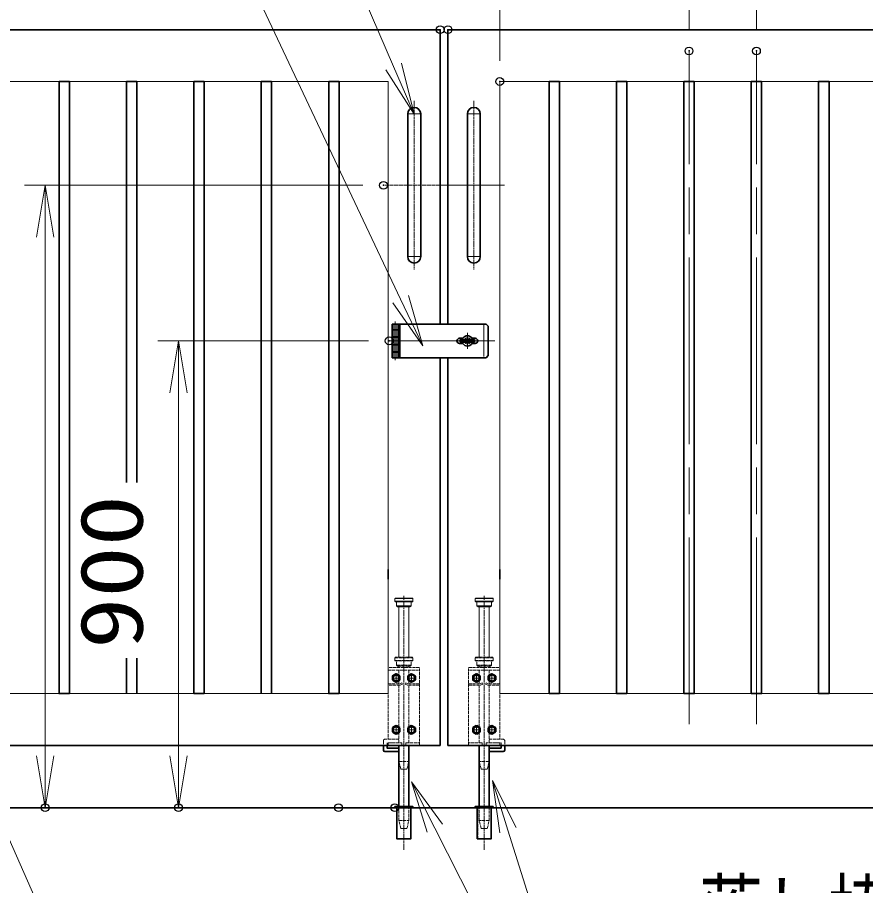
# Model space of a CAD drawing. Units: millimetres at full size. Extents: x -11880 to 11880, y -8400 to 8400.
# Drawn here: x 915 to 2551, y -980 to 694 of the extents above; entities that cross this region are included whole.
import ezdxf
from ezdxf.enums import TextEntityAlignment as Align

# ---------------------------------------------------------------- set-up
doc = ezdxf.new("R2010")
doc.units = ezdxf.units.MM
doc.header["$LTSCALE"] = 30
doc.header["$PDMODE"] = 32
doc.header["$PDSIZE"] = 15
for name, pattern in [('DASHED', [7.5, 6, -1.5]), ('USER1', [18, 12, -1.5, 3, -1.5]), ('USER2', [9, 6, -0.75, 1.5, -0.75]), ('USER3', [1.125, 0.75, -0.125, 0.125, -0.125])]:
    doc.linetypes.add(name, pattern=pattern)
for name, color, linetype, lineweight in [('0-1_外形線', 7, 'Continuous', 35), ('0-2_軸線', 200, 'USER1', 15), ('0-3_細線', 2, 'Continuous', 35), ('0-4_寸法線', 4, 'Continuous', 18), ('0-5_0', 7, 'Continuous', 18), ('0-7_隠れ線', 140, 'DASHED', 18), ('0-9_01', 7, 'Continuous', 18), ('0-A_AM_0N', 7, 'Continuous', 50), ('0-B_AM_7N', 6, 'USER2', 18), ('0-C_想像線', 112, 'USER3', 15)]:
    doc.layers.add(name, color=color, linetype=linetype, lineweight=lineweight)
doc.layers.add('0-6_Defpoints', color=7, linetype='Continuous')
doc.styles.add('ＭＳ ゴシック', font='')
doc.styles.get('ＭＳ ゴシック').set_extended_font_data('MS Gothic')

# ---------------------------------------------------------------- blocks, each defined once
blk = doc.blocks.new('S31')
at = {"layer": '0-4_寸法線'}
for points in [[(28581802.7, 86980207), (28553324.3, 86980207), (28533202.2, 87025848.2), (28531991.9, 87028593.3)], [(28533659.7, 87026049.9), (28531991.9, 87028593.3), (28532744.6, 87025646.5)]]:
    blk.add_lwpolyline(points, dxfattribs=at)
at = {"layer": '0-4_寸法線', "color": 254, "style": 'ＭＳ ゴシック'}
for s, width, p in [('SUS304 HL', 1.15, (28557092.3, 86987907.5)), ('80x40x2t', 1.2, (28557092.3, 86981607.5))]:
    blk.add_text(s, height=3637, dxfattribs=dict(at, width=width)).set_placement(p, align=Align.BOTTOM_LEFT)
blk = doc.blocks.new('A$C130E4F3B')
at = {"layer": '0-1_外形線'}
for p, q in [((-375, -4125), (-375, 4125)), ((375, 4125), (375, -4125))]:
    blk.add_line(p, q, dxfattribs=at)
for centre, start, end in [((0, 4125), 0, 180), ((0, -4125), 180, 0)]:
    blk.add_arc(centre, 375, start, end, dxfattribs=at)
at = {"layer": '0-2_軸線'}
for p, q in [((0, 4877.9), (0, -4877.9)), ((0, 4125), (-412.5, 4125)), ((0, 4125), (412.5, 4125)), ((0, -4125), (-412.5, -4125)), ((0, -4125), (412.5, -4125))]:
    blk.add_line(p, q, dxfattribs=at)
at = {"layer": '0-2_軸線', "linetype": 'USER2'}
blk.add_line((-1779.7, 0), (1779.7, 0), dxfattribs=at)
blk = doc.blocks.new('U15')
at = {"layer": '0-A_AM_0N'}
blk.add_lwpolyline([(645, 3787.4), (450, 3674.8), (255, 3787.4), (255, 4012.6), (450, 4125.2), (645, 4012.6)], close=True, dxfattribs=at)
blk.add_circle((450, 3900), 195, dxfattribs=at)
blk.add_circle((450, 3900), 195, dxfattribs=at)
at = {"layer": '0-B_AM_7N'}
for p, q in [((450, 4147.7), (450, 3652.3)), ((697.7, 3900), (202.3, 3900))]:
    blk.add_line(p, q, dxfattribs=at)
blk = doc.blocks.new('U16')
at = {"layer": '0-A_AM_0N'}
blk.add_lwpolyline([(-255, 3787.4), (-450, 3674.8), (-645, 3787.4), (-645, 4012.6), (-450, 4125.2), (-255, 4012.6)], close=True, dxfattribs=at)
blk.add_circle((-450, 3900), 195, dxfattribs=at)
blk.add_circle((-450, 3900), 195, dxfattribs=at)
at = {"layer": '0-B_AM_7N'}
for p, q in [((-450, 4147.7), (-450, 3652.3)), ((-202.3, 3900), (-697.7, 3900))]:
    blk.add_line(p, q, dxfattribs=at)
blk = doc.blocks.new('U17')
at = {"layer": '0-A_AM_0N'}
blk.add_lwpolyline([(645, 787.4), (450, 674.8), (255, 787.4), (255, 1012.6), (450, 1125.2), (645, 1012.6)], close=True, dxfattribs=at)
blk.add_circle((450, 900), 195, dxfattribs=at)
blk.add_circle((450, 900), 195, dxfattribs=at)
at = {"layer": '0-B_AM_7N'}
for p, q in [((450, 1147.7), (450, 652.3)), ((697.7, 900), (202.3, 900))]:
    blk.add_line(p, q, dxfattribs=at)
blk = doc.blocks.new('U18')
at = {"layer": '0-A_AM_0N'}
blk.add_lwpolyline([(-255, 787.4), (-450, 674.8), (-645, 787.4), (-645, 1012.6), (-450, 1125.2), (-255, 1012.6)], close=True, dxfattribs=at)
blk.add_circle((-450, 900), 195, dxfattribs=at)
blk.add_circle((-450, 900), 195, dxfattribs=at)
at = {"layer": '0-B_AM_7N'}
for p, q in [((-450, 1147.7), (-450, 652.3)), ((-202.3, 900), (-697.7, 900))]:
    blk.add_line(p, q, dxfattribs=at)
blk = doc.blocks.new('A$C7BA44824')
at = {"layer": '0-1_外形線'}
for p, q in [((-285, 0), (-285, -3540)), ((285, 0), (285, -3540)), ((1185, 0), (1185, -270)), ((1095, -360), (285, -360))]:
    blk.add_line(p, q, dxfattribs=at)
for points in [[(975, 0), (975, -150), (285, -150)], [(408, -3600), (408, -5400), (-408, -5400), (-408, -3600)]]:
    blk.add_lwpolyline(points, dxfattribs=at)
blk.add_lwpolyline([(525, -3540), (-525, -3540), (-525, -3600), (525, -3600)], close=True, dxfattribs=at)
blk.add_arc((1095, -270), 90, 270, 0, dxfattribs=at)
at = {"layer": '0-2_軸線'}
blk.add_line((0, -6032.5), (0, 8659.7), dxfattribs=at)
at = {"layer": '0-7_隠れ線'}
for p, q in [((-495, 5100), (-525, 5070)), ((-525, 4920), (-525, 5070)), ((525, 5070), (-525, 5070)), ((-495, 5100), (495, 5100)), ((495, 5100), (525, 5070)), ((525, 4920), (525, 5070)), ((-495, 4890), (-525, 4920)), ((-525, 4920), (525, 4920)), ((495, 4890), (-495, 4890)), ((-420, 4650), (-420, 4890)), ((-420, 4650), (-360, 4590)), ((420, 4650), (-420, 4650)), ((360, 4590), (-360, 4590)), ((-285, 4500), (-285, 4590)), ((285, 4590), (285, 4500)), ((420, 4650), (360, 4590)), ((420, 4650), (420, 4890)), ((525, 4920), (495, 4890)), ((-900, 4500), (900, 4500)), ((-900, 0), (-900, 4500)), ((900, 4350), (-900, 4350)), ((-285, 4350), (-285, 3570)), ((285, 4350), (285, 4029.9)), ((900, 4500), (900, 360)), ((-900, 3570), (-232.9, 3570)), ((-119.3, 3626.8), (-232.9, 3570)), ((-79, 3546.3), (-211.7, 3480)), ((-119.3, 3626.8), (-79, 3546.3)), ((119.3, 3626.8), (79, 3546.3)), ((79, 3546.3), (211.7, 3480)), ((232.9, 3570), (119.3, 3626.8)), ((900, 3570), (232.9, 3570)), ((285, 3770.1), (285, 3570)), ((-900, 3480), (-211.7, 3480)), ((-285, 3480), (-285, 150)), ((211.7, 3480), (900, 3480)), ((285, 3480), (285, 150)), ((-120, 150), (-900, 150)), ((-120, 0), (-900, 0)), ((-120, 150), (-120, 0)), ((120, 0), (-120, 0)), ((900, 150), (120, 150)), ((120, 150), (120, 0)), ((900, 0), (120, 0)), ((285, 360), (1095, 360)), ((900, 150), (900, 0)), ((1185, 270), (1185, 0)), ((-180, -1380), (-285, -930)), ((285, -930), (-285, -930)), ((180, -1380), (285, -930)), ((180, -1380), (-180, -1380)), ((-378, -5400), (-378, -3600)), ((-375, -3600), (-375, -3540)), ((-285, -4350), (-285, -3540)), ((285, -3540), (285, -4350)), ((375, -3600), (375, -3540)), ((378, -5400), (378, -3600)), ((-180, -4800), (-285, -4350)), ((285, -4350), (-285, -4350)), ((180, -4800), (285, -4350)), ((180, -4800), (-180, -4800))]:
    blk.add_line(p, q, dxfattribs=at)
blk.add_lwpolyline([(285, 150), (975, 150), (975, 0)], dxfattribs=at)
blk.add_arc((1095, 270), 90, 0, 90, dxfattribs=at)
at = {"layer": '0-C_想像線'}
for p, q in [((-495, 8520), (-525, 8490)), ((-525, 8340), (-525, 8490)), ((525, 8490), (-525, 8490)), ((-495, 8310), (-525, 8340)), ((-525, 8340), (525, 8340)), ((-495, 8520), (495, 8520)), ((495, 8310), (-495, 8310)), ((-420, 8070), (-420, 8310)), ((-420, 8070), (-360, 8010)), ((420, 8070), (-420, 8070)), ((420, 8070), (360, 8010)), ((420, 8070), (420, 8310)), ((495, 8520), (525, 8490)), ((525, 8340), (495, 8310)), ((525, 8340), (525, 8490)), ((360, 8010), (-360, 8010)), ((-285, 5100), (-285, 8010)), ((285, 5100), (285, 8010))]:
    blk.add_line(p, q, dxfattribs=at)
at = {"layer": '0-A_AM_0N'}
for name in ['U16', 'U15', 'U18', 'U17']:
    blk.add_blockref(name, (0, 0), dxfattribs=at)
blk = doc.blocks.new('_Open')
at = {"layer": '0-5_0', "color": 4}
blk.add_line((-30, 5), (0, 0), dxfattribs=at)
blk.add_lwpolyline([(-30, -5), (0, 0), (-30, 0)], dxfattribs=at)
blk = doc.blocks.new('S40')
at = {"layer": '0-4_寸法線'}
for points in [[(28507017.8, 87092910.6), (28545893, 87092910.6), (28559306.2, 87061832.2), (28560495, 87059077.8)], [(28558847.2, 87061634.1), (28560495, 87059077.8), (28559765.3, 87062030.4)]]:
    blk.add_lwpolyline(points, dxfattribs=at)
blk = doc.blocks.new('S41')
at = {"layer": '0-4_寸法線'}
for points in [[(28604158.1, 86995937.3), (28572770.9, 86995937.3), (28565922.7, 87017661.8), (28565020.7, 87020523)], [(28566399.5, 87017812.1), (28565020.7, 87020523), (28565445.8, 87017511.5)]]:
    blk.add_lwpolyline(points, dxfattribs=at)
at = {"layer": '0-4_寸法線', "color": 254, "style": 'ＭＳ ゴシック'}
for s, width, p in [('落し棒（建物側）', 0.75, (28576970.9, 87009937.8)), ('SUS304 φ19', 1.1, (28576538.9, 87003637.8)), ('電解研磨', 0.75, (28576970.9, 86997337.8))]:
    blk.add_text(s, height=3637, dxfattribs=dict(at, width=width)).set_placement(p, align=Align.BOTTOM_LEFT)
blk = doc.blocks.new('S42')
at = {"layer": '0-4_寸法線'}
for points in [[(28507091.2, 87077448.7), (28545966.4, 87077448.7), (28559708.9, 87048377), (28560991, 87045664.8)], [(28559256.9, 87048163.4), (28560991, 87045664.8), (28560161, 87048590.7)]]:
    blk.add_lwpolyline(points, dxfattribs=at)
at = {"layer": '0-4_寸法線', "color": 254, "style": 'ＭＳ ゴシック', "width": 0.75}
blk.add_text('打掛金具（道路側）', height=3637, dxfattribs=at).set_placement((28507091.2, 87085300.5), align=Align.BOTTOM_LEFT)
at = {"layer": '0-4_寸法線', "color": 254, "style": 'ＭＳ ゴシック'}
blk.add_text('SUS304（＃400）', height=3637, dxfattribs=at).set_placement((28506659.2, 87078849.3), align=Align.BOTTOM_LEFT)
blk = doc.blocks.new('S43')
at = {"layer": '0-4_寸法線'}
for points in [[(28572770.9, 86995937.3), (28561692.4, 87017773.2), (28560335.1, 87020448.6)], [(28562138.3, 87017999.5), (28560335.1, 87020448.6), (28561246.5, 87017547)]]:
    blk.add_lwpolyline(points, dxfattribs=at)

msp = doc.modelspace()

# ---------------------------------------------------------------- linework, layer by layer
at = {"layer": '0-1_外形線'}
for p, q in [((1733.4, 103.1), (1653.04, 103.1)), ((1733.4, 103.1), (1819.04, 103.1)), ((1734.4, 103.1), (1739.4, 103.1)), ((1823.04, 99.1), (1819.04, 103.1)), ((1823.04, 99.1), (1823.04, 42.1)), ((1774.38, 75.6), (1768.04, 75.6)), ((1769.04, 73.1), (1770.79, 73.1)), ((1769.04, 68.1), (1769.04, 73.1)), ((1769.04, 68.1), (1770.79, 68.1)), ((1770.79, 73.1), (1797.04, 73.1)), ((1797.04, 68.1), (1770.79, 68.1)), ((1798.04, 75.6), (1791.7, 75.6)), ((1797.04, 68.1), (1797.04, 73.1)), ((1650.04, 63.1), (1650.04, 57.35)), ((1768.04, 65.6), (1774.38, 65.6)), ((1791.7, 65.6), (1798.04, 65.6)), ((1819.04, 38.1), (1653.04, 38.1)), ((1730.54, -709.4), (1730.54, 38.1)), ((1745.54, -709.4), (1745.54, 38.1)), ((1819.04, 38.1), (1823.04, 42.1)), ((1630.54, -369.9), (1630.54, -388.9)), ((1845.54, -369.9), (1845.54, -388.9)), ((1125.54, -609.4), (1125.54, -541.17)), ((1145.54, -541.17), (1145.54, -609.4)), ((1730.54, -709.4), (-269.46, -709.4)), ((1745.54, -709.4), (3745.54, -709.4)), ((-899.46, -829.4), (4375.54, -829.4))]:
    msp.add_line(p, q, dxfattribs=at)
for points in [[(-269.46, 670.6), (1730.54, 670.6), (1730.54, 103.1)], [(3745.54, 670.6), (1745.54, 670.6), (1745.54, 103.1)], [(1125.54, -202.72), (1125.54, 570.6), (1145.54, 570.6), (1145.54, -202.72)], [(1385.54, -609.4), (1385.54, 570.6), (1405.54, 570.6), (1405.54, -609.4)]]:
    msp.add_lwpolyline(points, dxfattribs=at)
for points in [[(1015.54, -609.4), (995.54, -609.4), (995.54, 570.6), (1015.54, 570.6)], [(1275.54, -609.4), (1255.54, -609.4), (1255.54, 570.6), (1275.54, 570.6)], [(1535.54, -609.4), (1515.54, -609.4), (1515.54, 570.6), (1535.54, 570.6)], [(1940.54, -609.4), (1960.54, -609.4), (1960.54, 570.6), (1940.54, 570.6)], [(2070.54, -609.4), (2090.54, -609.4), (2090.54, 570.6), (2070.54, 570.6)], [(2200.54, -609.4), (2220.54, -609.4), (2220.54, 570.6), (2200.54, 570.6)], [(2330.54, -609.4), (2350.54, -609.4), (2350.54, 570.6), (2330.54, 570.6)], [(2460.54, -609.4), (2480.54, -609.4), (2480.54, 570.6), (2460.54, 570.6)]]:
    msp.add_lwpolyline(points, close=True, dxfattribs=at)
for centre, radius, start, end in [((1768.04, 70.6), 5, 90, 270), ((1783.04, 70.6), 10, 30, 150), ((1798.04, 70.6), 5, 270, 90), ((1783.04, 70.6), 10, 210, 330)]:
    msp.add_arc(centre, radius, start, end, dxfattribs=at)
at = {"layer": '0-2_軸線'}
for p, q in [((2210.54, -668.4), (2210.54, 629.6)), ((2340.54, -668.4), (2340.54, 629.6)), ((1644.04, 107.99), (1644.04, 33.22)), ((1783.04, 55.29), (1783.04, 85.92)), ((1835.72, 70.6), (1632.21, 70.6))]:
    msp.add_line(p, q, dxfattribs=at)
at = {"layer": '0-3_細線'}
for p, q in [((1650.04, 103.1), (1638.04, 103.1)), ((1650.04, 92.1), (1650.04, 103.1)), ((1650.04, 103.1), (1653.04, 103.1)), ((1653.04, 91.6), (1653.04, 103.1)), ((1638.04, 91.6), (1653.04, 91.6)), ((1638.04, 91.6), (1638.04, 78.1)), ((1650.04, 91.6), (1650.04, 78.1)), ((1653.04, 77.6), (1653.04, 92.1)), ((1638.04, 78.1), (1653.04, 78.1)), ((1638.04, 63.6), (1638.04, 77.6)), ((1638.04, 77.6), (1653.04, 77.6)), ((1650.04, 63.6), (1650.04, 77.6)), ((1653.04, 78.1), (1653.04, 63.1)), ((1653.04, 63.6), (1638.04, 63.6)), ((1653.04, 63.1), (1638.04, 63.1)), ((1638.04, 63.1), (1638.04, 49.6)), ((1650.04, 57.35), (1650.04, 49.6)), ((1653.04, 49.1), (1653.04, 63.6)), ((1638.04, 49.6), (1653.04, 49.6)), ((1638.04, 49.1), (1653.04, 49.1)), ((1653.04, 38.1), (1644.04, 38.1)), ((1650.04, 38.1), (1650.04, 49.1)), ((1653.04, 49.6), (1653.04, 38.1)), ((1738.04, -829.4), (2222.39, -829.4))]:
    msp.add_line(p, q, dxfattribs=at)
for points in [[(1653.04, 92.1), (1638.04, 92.1), (1638.04, 103.1)], [(1644.04, 38.1), (1638.04, 38.1), (1638.04, 49.1)]]:
    msp.add_lwpolyline(points, dxfattribs=at)
at = {"layer": '0-4_寸法線'}
for p, q in [((1845.54, 610.6), (1845.54, 2029.17)), ((1845.54, 610.6), (1845.54, 2029.17)), ((2210.54, 669.6), (2210.54, 1710.35)), ((2340.54, 669.6), (2340.54, 1710.35)), ((1581.21, 370.6), (928.63, 370.6)), ((968.63, 370.6), (968.63, -829.4)), ((1592.21, 70.6), (1185.92, 70.6)), ((1225.92, 70.6), (1225.92, -829.4)), ((1603.04, -829.4), (928.63, -829.4)), ((1494.62, -829.4), (1185.92, -829.4))]:
    msp.add_line(p, q, dxfattribs=at)
at = {"layer": '0-5_0'}
for p, q in [((1630.54, 570.6), (-169.46, 570.6)), ((1630.54, -369.9), (1630.54, 570.6)), ((1845.54, -369.9), (1845.54, 570.6)), ((1845.54, 570.6), (3645.54, 570.6))]:
    msp.add_line(p, q, dxfattribs=at)
for points in [[(-169.46, 570.6), (-169.46, -609.4), (1630.54, -609.4), (1630.54, -388.9)], [(3645.54, 570.6), (3645.54, -609.4), (1845.54, -609.4), (1845.54, -388.9)]]:
    msp.add_lwpolyline(points, dxfattribs=at)
at = {"layer": '0-6_Defpoints'}
for p in [(1730.54, 670.6), (1745.54, 670.6), (2210.54, 629.6), (2340.54, 629.6), (1845.54, 570.6), (1621.21, 370.6), (1632.21, 70.6), (968.63, -829.4), (1225.92, -829.4), (1534.62, -829.4), (1643.04, -829.4)]:
    msp.add_point(p, dxfattribs=at)
at = {"layer": '0-7_隠れ線'}
for p, q in [((1641.04, 92.1), (1641.04, 103.1)), ((1647.04, 103.1), (1647.04, 92.1)), ((1641.04, 78.1), (1641.04, 91.6)), ((1647.04, 78.1), (1647.04, 91.6)), ((1641.04, 63.6), (1641.04, 77.6)), ((1647.04, 77.6), (1647.04, 63.6)), ((1641.04, 49.6), (1641.04, 63.1)), ((1647.04, 49.6), (1647.04, 63.1)), ((1641.04, 38.1), (1641.04, 49.1)), ((1647.04, 49.1), (1647.04, 38.1))]:
    msp.add_line(p, q, dxfattribs=at)
at = {"layer": '0-7_隠れ線', "linetype": 'Continuous'}
for start, end in [(24.62432, 155.37568), (204.62432, 335.37568)]:
    msp.add_arc((1783.04, 70.6), 6, start, end, dxfattribs=at)
at = {"layer": '0-9_01', "color": 4}
msp.add_line((1814.53, 101.42), (1814.53, 40.25), dxfattribs=at)

# ---------------------------------------------------------------- block references
at = {"layer": '0-1_外形線', "yscale": 0.03333333}
for name, p, xscale in [('A$C130E4F3B', (1680.54, 370.6), -0.03333333), ('A$C130E4F3B', (1795.54, 370.6), 0.03333333), ('A$C7BA44824', (1660.54, -709.4), -0.03333333), ('A$C7BA44824', (1815.54, -709.4), 0.03333333)]:
    msp.add_blockref(name, p, dxfattribs=dict(at, xscale=xscale))
at = {"layer": '0-4_寸法線', "xscale": 0.03333333, "yscale": 0.03333333}
for name in ['S40', 'S42', 'S31', 'S43', 'S41']:
    msp.add_blockref(name, (-950335.97, -2901461.06), dxfattribs=at)
at = {"layer": '0-4_寸法線', "xscale": 3.333333, "yscale": 3.333333}
for p, rotation in [((968.63, 370.6), 90), ((1225.92, 70.6), 90), ((968.63, -829.4), 270), ((1225.92, -829.4), 270)]:
    msp.add_blockref('_Open', p, dxfattribs=dict(at, rotation=rotation))

# ---------------------------------------------------------------- texts
at = {"layer": '0-4_寸法線', "color": 254, "style": 'ＭＳ ゴシック', "width": 1.2}
msp.add_text('900', height=121.2, rotation=90, dxfattribs=at).set_placement((1193.24, -523.4), align=Align.BOTTOM_LEFT)

doc.saveas('drawing.dxf')
